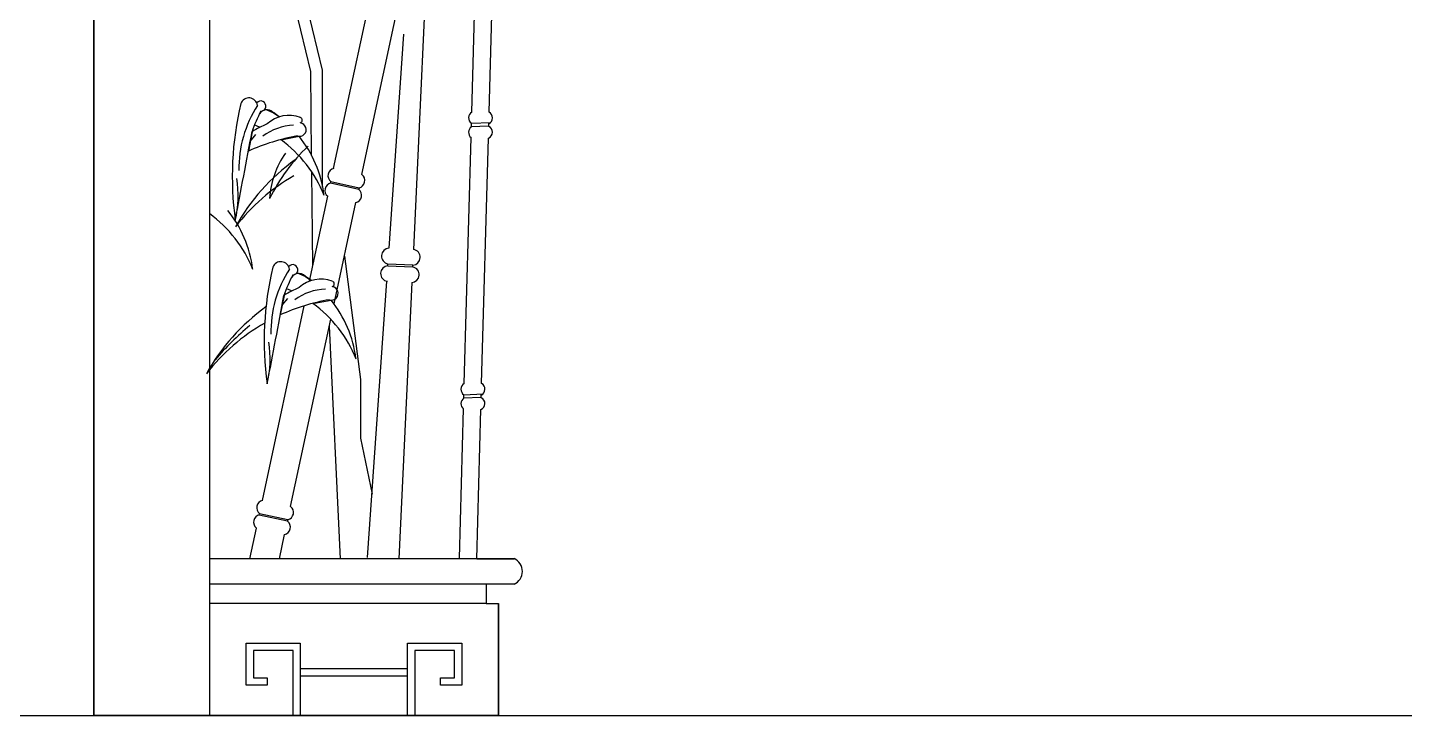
# Model space of a CAD drawing. Extents: x -66030 to 95157, y -13132 to 45879.
# Drawn here: x -48615 to -46723, y 39315 to 40261 of the extents above; entities that cross this region are included whole.
import ezdxf

# ---------------------------------------------------------------- set-up
doc = ezdxf.new("R2010")
doc.units = 0
doc.header["$LTSCALE"] = 100
doc.header["$MEASUREMENT"] = 0
for name, color, linetype in [('3', 11, 'CONTINUOUS'), ('4', 121, 'CONTINUOUS'), ('7', 105, 'CONTINUOUS')]:
    doc.layers.add(name, color=color, linetype=linetype)

msp = doc.modelspace()

# ---------------------------------------------------------------- linework, layer by layer
at = {"layer": '3', "linetype": 'ByBlock'}
for p, q in [((-48005.1, 40129.3), (-47978.9, 40130.6)), ((-48005.8, 40124.9), (-47981.4, 40126)), ((-48159.9, 40038.5), (-48198.9, 40046.8)), ((-48198.4, 40049.1), (-48159.6, 40040.7)), ((-48120.1, 39933.5), (-48085.7, 39931.8)), ((-48119.9, 39936.2), (-48085.5, 39934.6)), ((-48016.2, 39751.7), (-47991.7, 39752.8)), ((-48015.5, 39756.1), (-47989.2, 39757.4))]:
    msp.add_line(p, q, dxfattribs=at)
at = {"layer": '3', "color": 2}
msp.add_line((-66009.4, 39315.3), (95156.9, 39315.3), dxfattribs=at)
at = {"layer": '3', "linetype": 'ByBlock'}
for points in [[(-48005.3, 40124.5), (-48005.1, 40129.3)], [(-48015.6, 39751.3), (-48015.5, 39756.1)], [(-48250.3, 39315.3), (-48250.3, 39404.7), (-48304.7, 39404.7), (-48304.7, 39366.8), (-48285.7, 39366.8), (-48285.7, 39356.8), (-48314.7, 39356.8), (-48314.7, 39414.7), (-48240.3, 39414.7), (-48240.3, 39315.3)], [(-48092.9, 39315.3), (-48092.9, 39414.7), (-48018.5, 39414.7), (-48018.5, 39356.8), (-48047.5, 39356.8), (-48047.5, 39366.8), (-48028.5, 39366.8), (-48028.5, 39404.7), (-48082.9, 39404.7), (-48082.9, 39315.3)], [(-48240.3, 39379.8), (-48092.9, 39379.8)], [(-48240.3, 39369.8), (-48092.9, 39369.8)]]:
    msp.add_lwpolyline(points, dxfattribs=at)
for centre, radius, start, end in [((-47898.4, 40055.9), 435.4, 166.6417, 187.9006), ((-48164.1, 40066.9), 160.6, 147.1805, 180.9505), ((-48310.9, 40152.3), 11.9, 8.1882, 159.1432), ((-48294.7, 40153), 7.05, 271.64, 140.3865), ((-48286.2, 40135.9), 12.1, 41.562, 163.2311), ((-48096.8, 40044.5), 222.3, 152.8343, 160.7294), ((-48167.7, 39873.9), 280.7, 114.8909, 119.6643), ((-48256, 40096), 44.2, 69.1434, 132.4827), ((-48367.6, 40010.7), 161.1, 52.3219, 55.8365), ((-48241.5, 40120.7), 9.29, 252.5723, 82.3472), ((-48241.7, 40133.6), 3.94, 290.8564, 69.1434), ((-121105, 53850.4), 74082.3, 349.221534, 349.317379), ((-48198.2, 39844.4), 271.4, 99.7682, 114.7154), ((-48370.4, 39964.9), 175.5, 64.8117, 67.0458), ((-48246.4, 40049.5), 77.1, 92.3761, 126.0894), ((-48367.6, 40010.7), 161.1, 7.2665, 38.7053), ((-48054.4, 39913.5), 254.3, 133.534, 153.7866), ((-48370.4, 39964.9), 175.5, 21.8019, 53.9646), ((-48083.8, 39851), 280.7, 125.6731, 150.9979), ((-48159.6, 40018.1), 123.2, 145.164, 176.4083), ((-48480.8, 40030.9), 155.1, 347.0249, 8.398), ((-48114.3, 39821.5), 271.4, 119.8148, 142.3787), ((-48468.4, 39863.2), 175.5, 21.8019, 53.9646), ((-48465.6, 39908.9), 161.1, 7.2665, 38.7053), ((-48267, 39927.2), 11.9, 8.1882, 159.1432), ((-47854.5, 39830.9), 435.4, 166.6417, 187.9006), ((-48120.2, 39841.9), 160.6, 147.1805, 180.9505), ((-48052.9, 39819.4), 222.3, 152.8343, 160.7294), ((-48250.8, 39928), 7.05, 271.64, 140.3865), ((-48242.3, 39910.9), 12.1, 41.562, 163.2311), ((-48123.8, 39648.9), 280.7, 114.8909, 119.6643), ((-48326.4, 39739.9), 175.5, 64.8117, 67.0458), ((-48202.5, 39824.4), 77.1, 92.3761, 126.0894), ((-48212.1, 39870.9), 44.2, 69.1434, 132.4827), ((-48323.7, 39785.6), 161.1, 52.3219, 55.8365), ((-48197.6, 39895.6), 9.29, 252.5723, 82.3472), ((-48197.7, 39908.5), 3.94, 290.8564, 69.1434), ((-121061.1, 53625.3), 74082.3, 349.221534, 349.317379), ((-48154.3, 39619.3), 271.4, 99.7682, 114.7154), ((-48326.4, 39739.9), 175.5, 21.8019, 53.9646), ((-48323.7, 39785.6), 161.1, 7.2665, 38.7053), ((-48123.8, 39648.9), 280.7, 125.6731, 150.9979), ((-48154.3, 39619.3), 271.4, 119.8148, 142.3787), ((-48017.4, 39505.3), 452.9, 130.1837, 138.6706), ((-48436.9, 39805.9), 155.1, 347.0249, 8.398)]:
    msp.add_arc(centre, radius, start, end, dxfattribs=at)
at = {"layer": '4', "linetype": 'ByBlock'}
for p, q in [((-47997.9, 39530.8), (-47946.6, 39530.8)), ((-47984.9, 39495.7), (-47984.9, 39469.1)), ((-47946.6, 39495.7), (-47984.9, 39495.7)), ((-47984.9, 39469.1), (-47968.1, 39469.1)), ((-47968.1, 39469.1), (-47968.1, 39315.3))]:
    msp.add_line(p, q, dxfattribs=at)
for points in [[(-47968.1, 39315.3), (-48524, 39315.3), (-48524, 41715.3)], [(-46724, 41715.3), (-48524, 41715.3), (-48524, 39315.3)], [(-48365.1, 41715.3), (-48365.1, 39315.3)], [(-47980.9, 40144.8), (-47973.4, 40412.3)], [(-47981.4, 40126), (-47981.3, 40130.4)], [(-47981.4, 40126), (-47981.3, 40128.8)], [(-47991.2, 39771.6), (-47981.8, 40109.1)], [(-47991.7, 39752.8), (-47991.6, 39757.3)], [(-47991.7, 39752.8), (-47991.7, 39755.6)], [(-47997.9, 39530.8), (-47992.2, 39735.9)], [(-47946.6, 39530.8), (-47997.9, 39530.8)], [(-48365.1, 39315.3), (-47968.1, 39315.3), (-47968.1, 39469.1)]]:
    msp.add_lwpolyline(points, dxfattribs=at)
for centre, radius, start, end in [((-47985.3, 40136.9), 9.06, 296.265, 60.5527), ((-47984.9, 40117.2), 8.67, 290.7975, 65.2885), ((-47995.7, 39763.7), 9.06, 296.265, 60.5527), ((-47995.3, 39744), 8.67, 290.7975, 65.2885), ((-47954.5, 39513.3), 19.3, 294.3524, 65.6476)]:
    msp.add_arc(centre, radius, start, end, dxfattribs=at)
at = {"layer": '7', "linetype": 'ByBlock'}
for p, q in [((-48286.2, 40148), (-48277.1, 40143.9)), ((-48277.1, 40143.9), (-48269.1, 40138.1)), ((-48306.6, 40117.8), (-48311.7, 40090.9)), ((-48309.2, 40104.4), (-48301.3, 40113.7)), ((-48267.1, 40106.8), (-48241.9, 40111.4)), ((-48159.6, 40040.7), (-48159.9, 40038.5)), ((-48242.3, 39923), (-48233.2, 39918.9)), ((-48233.2, 39918.9), (-48225.2, 39913.1)), ((-48262.7, 39892.8), (-48267.8, 39865.8)), ((-48265.2, 39879.3), (-48257.4, 39888.7)), ((-48223.2, 39881.8), (-48198, 39886.3)), ((-48257.8, 39582.3), (-48296.8, 39590.6)), ((-48296.3, 39592.8), (-48257.5, 39584.5)), ((-48257.5, 39584.5), (-48257.8, 39582.3)), ((-47997.9, 39530.8), (-48365.1, 39530.8)), ((-47984.9, 39495.7), (-48365.1, 39495.7)), ((-47984.9, 39469.1), (-48365.1, 39469.1))]:
    msp.add_line(p, q, dxfattribs=at)
for points in [[(-48084.5, 39955.7), (-48060.8, 40462.9)], [(-48004.7, 40144.7), (-47997.2, 40413)], [(-48155.7, 40058.8), (-48082.3, 40400.9)], [(-48194.5, 40067.2), (-48128.3, 40375.5)], [(-48224.7, 40085), (-48225.8, 40200.4), (-48260, 40343)], [(-48209.9, 40041), (-48209.9, 40202.3), (-48244.1, 40344.9)], [(-48118.4, 39957.5), (-48098.1, 40251.9)], [(-48005.3, 40124.5), (-48005.1, 40129.3)], [(-48015.1, 39771.5), (-48005.7, 40109.8)], [(-48223.2, 39933.4), (-48224.5, 40062.4)], [(-48198.9, 40046.8), (-48198.4, 40049.1)], [(-48198.8, 40047.2), (-48198.4, 40049.1)], [(-48160.1, 40038.5), (-48159.6, 40040.7)], [(-48159.6, 40040.6), (-48159.6, 40040.7)], [(-48227.8, 39912.2), (-48202.7, 40029.1)], [(-48193.9, 39881), (-48164, 40020.3)], [(-48179.7, 39946.7), (-48157.5, 39777.1), (-48157.5, 39696.4), (-48141.7, 39619.6)], [(-48120.1, 39933.5), (-48119.9, 39936.2)], [(-48085.6, 39931.8), (-48085.5, 39934.5)], [(-48147.8, 39532.3), (-48121.5, 39912.4)], [(-48104.3, 39530.8), (-48086.6, 39910.6)], [(-48292.4, 39611), (-48235, 39878.4)], [(-48253.6, 39602.6), (-48198.4, 39859.9)], [(-48185, 39530.8), (-48200.4, 39850.6)], [(-48015.6, 39751.3), (-48015.5, 39756.1)], [(-48021.7, 39531.5), (-48016, 39736.6)], [(-48296.8, 39590.6), (-48296.3, 39592.8)], [(-48296.7, 39591), (-48296.3, 39592.8)], [(-48257.9, 39582.3), (-48257.5, 39584.5)], [(-48257.5, 39584.4), (-48257.5, 39584.5)], [(-48309.6, 39530.8), (-48300.6, 39572.8)], [(-48269, 39530.8), (-48261.8, 39564.1)]]:
    msp.add_lwpolyline(points, dxfattribs=at)
for centre, radius, start, end in [((-48000.1, 40136.9), 9.06, 120.1234, 236.6943), ((-48000.1, 40117), 9.06, 123.3057, 232.4813), ((-48192, 40057.2), 10.3, 103.8233, 231.9559), ((-48162, 40050.6), 10.3, 283.3364, 52.4384), ((-48196.3, 40037.2), 10.3, 102.8938, 231.9217), ((-48166.3, 40030.4), 10.3, 282.4114, 51.5133), ((-48118.1, 39946.8), 10.7, 91.8216, 260.2792), ((-48086.3, 39945.1), 10.7, 273.8439, 82.3015), ((-48119.3, 39922.8), 10.7, 93.9045, 262.3621), ((-48087.5, 39921.2), 10.7, 271.8823, 80.3399), ((-48010.5, 39763.7), 9.06, 120.1234, 236.6943), ((-48010.5, 39743.8), 9.06, 123.3057, 232.4813), ((-48289.9, 39601), 10.3, 103.8233, 231.9559), ((-48259.9, 39594.4), 10.3, 283.3364, 52.4384), ((-48294.2, 39581), 10.3, 102.8938, 231.9217), ((-48264.2, 39574.2), 10.3, 282.4114, 51.5133)]:
    msp.add_arc(centre, radius, start, end, dxfattribs=at)

doc.saveas('drawing.dxf')
